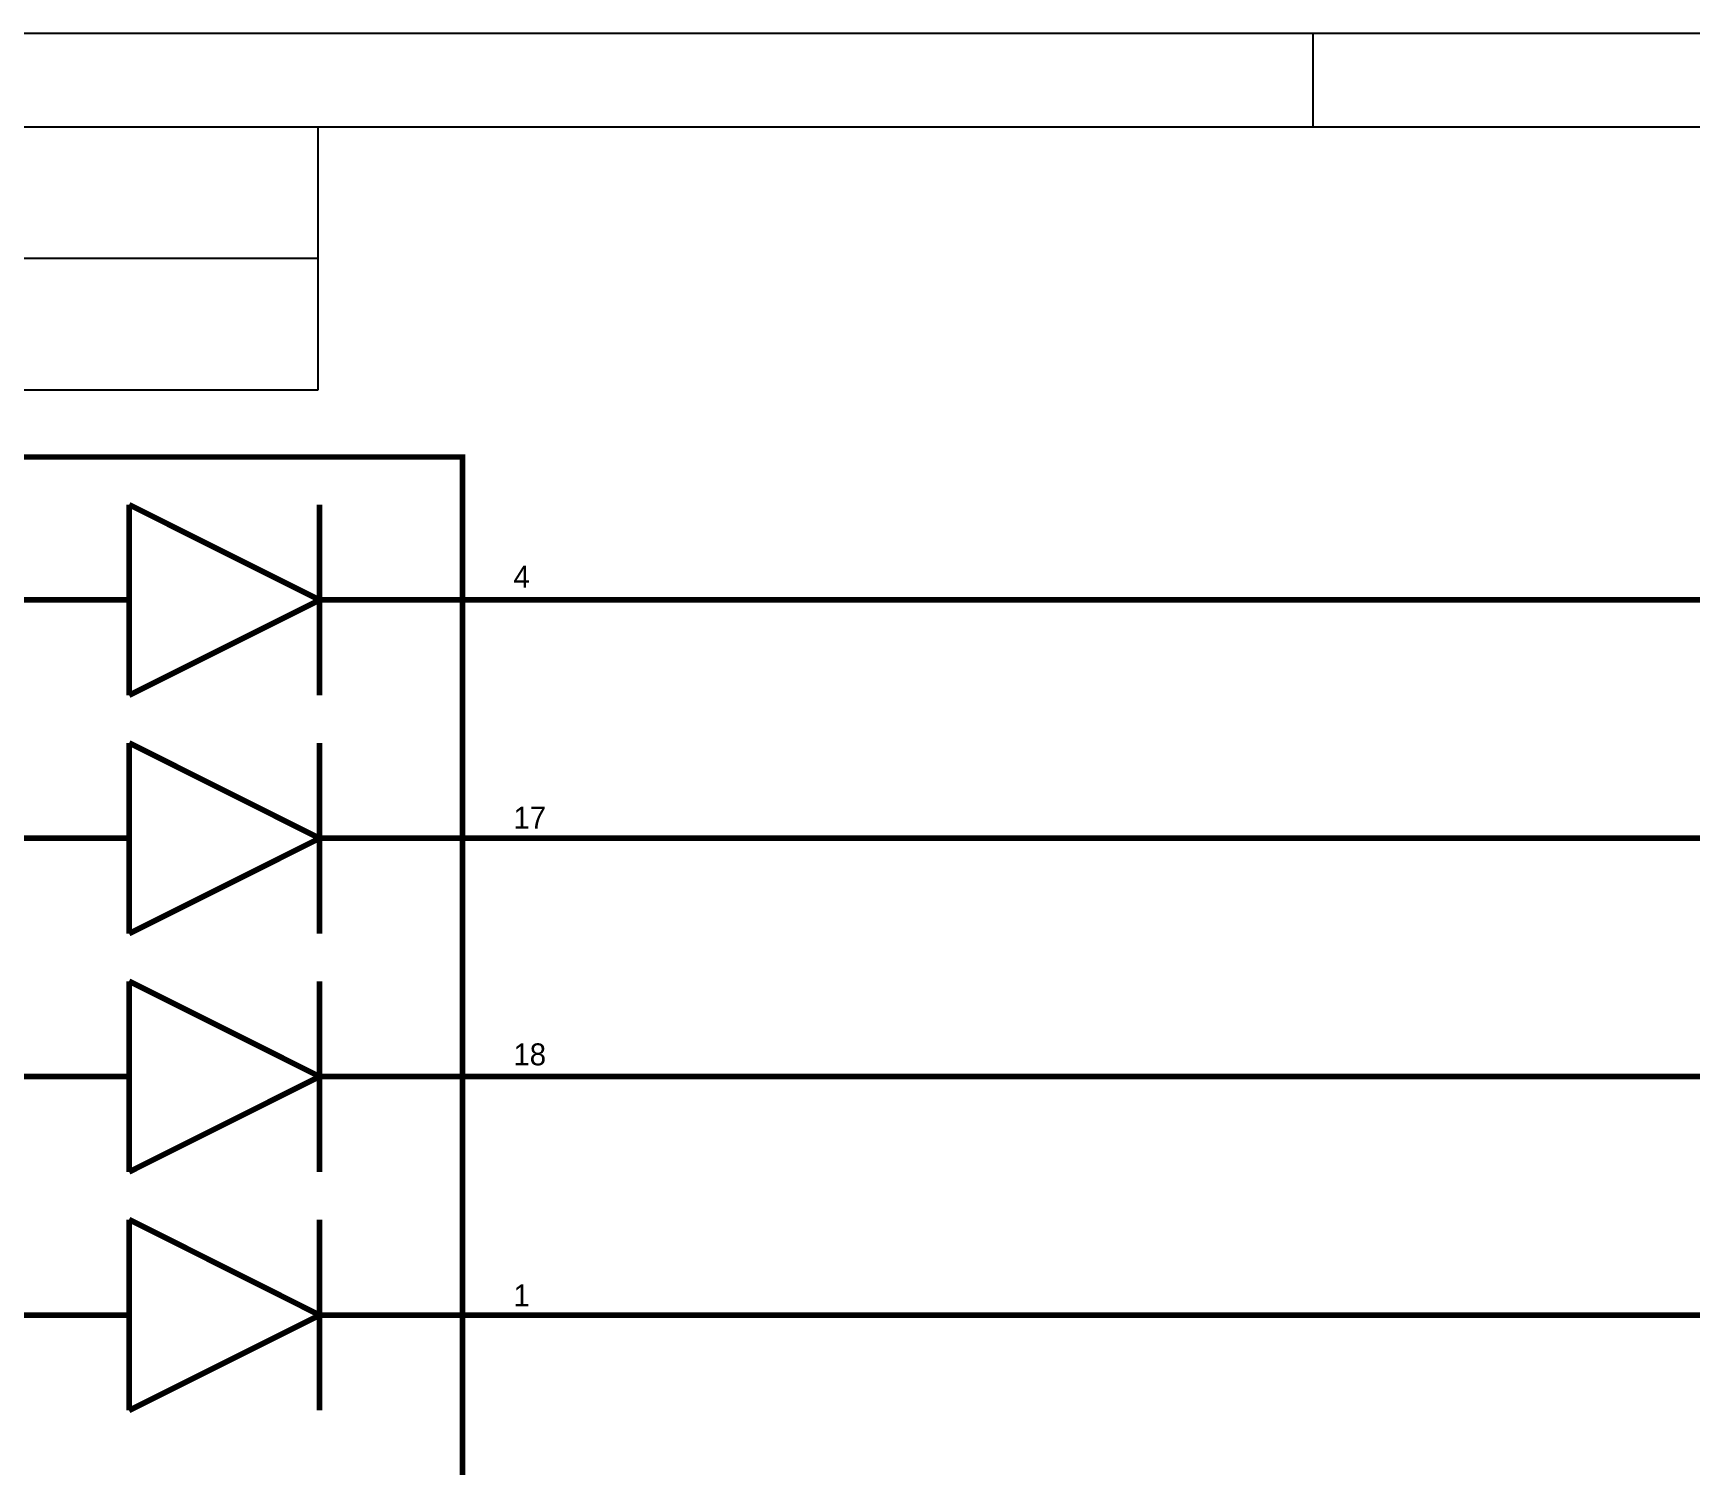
# Model space of a CAD drawing. Header units: millimetres. Extents: x 0 to 420, y 0 to 297.
# Drawn here: x 141.8 to 230.1, y 220.7 to 297 of the extents above; entities that cross this region are included whole.
import ezdxf
from ezdxf.enums import TextEntityAlignment as Align

# ---------------------------------------------------------------- set-up
doc = ezdxf.new("R2010")
doc.units = ezdxf.units.MM
doc.header["$MEASUREMENT"] = 0
doc.layers.add('FORMATKA', color=12, linetype='Continuous')
doc.layers.add('Sheet', color=255, linetype='Continuous')
doc.styles.add('TXT', font='tx.shx', dxfattribs={"oblique": 15, "height": 2})

# ---------------------------------------------------------------- blocks, each defined once
blk = doc.blocks.new('A$C4EF315D5')
at = {"layer": 'FORMATKA', "color": 12}
blk.add_line((231.523, -20.061), (231.523, -25.061), dxfattribs=at)
blk.add_line((231.523, -20.061), (231.523, -25.061), dxfattribs=at)
at = {"layer": 'FORMATKA', "color": 4}
for p, q in [((178.523, -39.061), (178.523, -25.061)), ((178.523, -32.061), (125.523, -32.061)), ((125.523, -39.061), (178.523, -39.061))]:
    blk.add_line(p, q, dxfattribs=at)
at = {"layer": 'FORMATKA', "color": 12}
blk.add_lwpolyline([(21.523, -317.061), (21.523, -20.061), (441.523, -20.061), (441.523, -317.061)], close=True, dxfattribs=at)
at = {"layer": 'FORMATKA', "color": 4}
blk.add_lwpolyline([(41.523, -312.061), (41.523, -25.061), (436.523, -25.061), (436.523, -312.061), (41.523, -312.061)], dxfattribs=at)
at = {"layer": 'FORMATKA', "style": 'TXT', "oblique": 15}
for tag, height, rotation, p in [('ОБОЗНАЧЕНИЕ', 3.8, 180, (77.023, -30.561)), ('ПЕРВ.ПРИМЕНЕНИЕ', 3.3, 90, (39.523, -55.561))]:
    blk.add_attdef(tag, text='', height=height, rotation=rotation, dxfattribs=at).set_placement(p, align=Align.CENTER)
for tag, height, p in [('ОБОЗНАЧЕНИЕ', 5, (375.523, -268.061)), ('НАИМЕНОВАНИЕ1', 3, (352.023, -280.061)), ('МАСШТАБ', 5, (426.523, -287.061)), ('НАИМЕНОВАНИЕ2', 4, (352.023, -288.061)), ('НАИМЕНОВАНИЕ3', 2.5, (352.023, -295.561))]:
    blk.add_attdef(tag, text='', height=height, dxfattribs=at).set_placement(p, align=Align.CENTER)
for tag, p, height in [('РАЗРАБОТАЛ', (270.023, -285.561), 2), ('ПРОВЕРИЛ', (270.023, -290.561), 2), ('Т.КОНТР', (270.023, -295.561), 2), ('ЛИСТ', (400.023, -296.061), 2.5), ('ЛИСТОВ', (423.023, -296.061), 2.5), ('Н.КОНТР', (270.023, -305.561), 2), ('УТВЕРДИЛ', (270.023, -310.561), 2)]:
    blk.add_attdef(tag, p, '', height=height, dxfattribs=at)

msp = doc.modelspace()

# ---------------------------------------------------------------- linework, layer by layer
at = {"layer": 'Sheet', "color": 0, "const_width": 0.3}
msp.add_lwpolyline([(131.693, 274.418), (164.695, 274.418), (164.695, 167.742), (131.693, 167.742), (131.693, 274.418)], close=True, dxfattribs=at)
for points in [[(157.082, 266.8), (146.932, 271.879)], [(146.932, 271.879), (146.932, 269.34)], [(157.082, 271.879), (157.082, 261.722)], [(146.932, 269.34), (146.932, 261.722)], [(146.932, 266.8), (134.23, 266.8)], [(146.932, 261.722), (157.082, 266.8)], [(157.082, 266.8), (165.715, 266.8)], [(165.234, 266.8), (167.232, 266.8)], [(167.232, 266.8), (315.282, 266.8)], [(157.082, 254.104), (146.932, 259.183)], [(146.932, 259.183), (146.932, 256.644)], [(157.082, 259.183), (157.082, 249.026)], [(146.932, 256.644), (146.932, 249.026)], [(146.932, 254.104), (134.23, 254.104)], [(146.932, 249.026), (157.082, 254.104)], [(157.082, 254.104), (165.715, 254.104)], [(165.234, 254.104), (167.232, 254.104)], [(167.232, 254.104), (294.297, 254.104)], [(157.082, 241.408), (146.932, 246.487)], [(146.932, 246.487), (146.932, 243.948)], [(157.082, 246.487), (157.082, 236.33)], [(146.932, 243.948), (146.932, 236.33)], [(146.932, 241.408), (134.23, 241.408)], [(146.932, 236.33), (157.082, 241.408)], [(157.082, 241.408), (165.715, 241.408)], [(165.234, 241.408), (167.232, 241.408)], [(167.232, 241.408), (275.805, 241.408)], [(157.082, 228.698), (146.932, 233.791)], [(146.932, 233.791), (146.932, 231.237)], [(157.082, 233.791), (157.082, 223.619)], [(146.932, 231.237), (146.932, 223.619)], [(146.932, 228.698), (134.23, 228.698)], [(146.932, 223.619), (157.082, 228.698)], [(157.082, 228.698), (165.715, 228.698)], [(165.234, 228.698), (167.232, 228.698)], [(325.126, 228.698), (255.315, 228.698), (167.232, 228.698)]]:
    msp.add_lwpolyline(points, dxfattribs=at)

# ---------------------------------------------------------------- block references
at = {"layer": 'FORMATKA', "color": 12}
msp.add_blockref('A$C4EF315D5', (-21.523, 317.061), dxfattribs=at)

# ---------------------------------------------------------------- texts
at = {"layer": 'Sheet', "color": 0}
for s, height, p in [('4', 1.167, (167.407, 267.457)), ('17', 1.1675, (167.407, 254.615)), ('18', 1.1675, (167.407, 242.007)), ('1', 1.167, (167.407, 229.165))]:
    msp.add_text(s, height=height, dxfattribs=at).set_placement(p)

doc.saveas('drawing.dxf')
